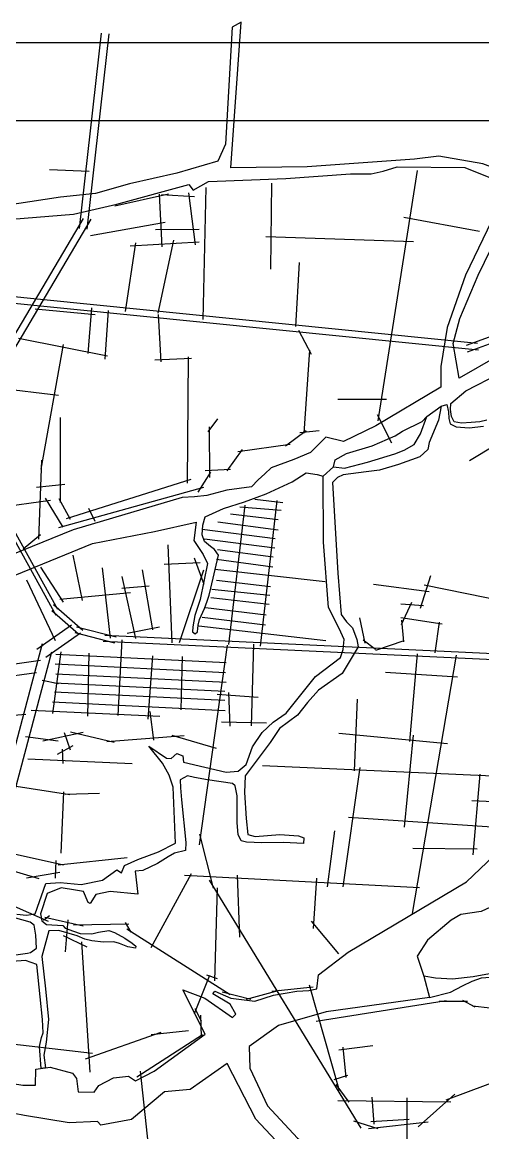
# Model space of a CAD drawing. Header units: metres. Extents: x 63673 to 71417, y 2014 to 6831.
# Drawn here: x 68192 to 69486, y 3694 to 6813 of the extents above; entities that cross this region are included whole.
import ezdxf

# ---------------------------------------------------------------- set-up
doc = ezdxf.new("R2010")
doc.units = ezdxf.units.M
doc.header["$MEASUREMENT"] = 0
doc.header["$XCLIPFRAME"] = 0
for name, color, linetype in [('图框', 6, 'Continuous'), ('底图', 73, 'Continuous'), ('水网', 141, 'Continuous'), ('路网', 2, 'Continuous')]:
    doc.layers.add(name, color=color, linetype=linetype)
picture_1 = doc.add_image_def('image1.jpg', size_in_pixel=(8192, 4266))

msp = doc.modelspace()

# ---------------------------------------------------------------- linework, layer by layer
at = {"layer": '图框'}
msp.add_lwpolyline([(63813.1857920684, 6755.63091658056), (63813.1857920684, 2189.193318366795), (71293.30290493378, 2189.193318366795), (71293.30290493378, 6755.630916580557), (63813.1857920684, 6755.63091658056)], dxfattribs=at)
at = {"layer": '水网'}
for points in [[(69557.82412675553, 6388.180810410208), (69485.74514962465, 6415.35739775683), (69361.98665134997, 6437.098720541107), (69293.9877729495, 6428.945757563866), (68992.33371867792, 6406.633700917708), (68777.99778954207, 6403.905685645063), (68806.66674370207, 6813.118954736303), (68782.093107359, 6799.478481570869), (68762.98035595624, 6470.7438454348), (68741.1371620833, 6423.002321623179), (68626.56269072369, 6389.588003354962), (68493.12070278666, 6359.348367393366), (68398.19787684665, 6331.857777222147), (68299.14825725177, 6322.236116955814), (68094.93717128626, 6290.790995845368)], [(67930.25316590887, 6241.415969555355), (68335.74185892048, 6274.038006054674), (68457.33647980813, 6302.576286358002), (68659.55421133286, 6357.297296710573), (68672.19262499094, 6341.512372072873), (68715.37470755295, 6365.715852641384), (68932.33731266017, 6374.134540839616), (69114.21853987366, 6387.290915294841), (69172.25894739019, 6387.290915294841), (69206.25389004214, 6395.161222822993), (69245.63881052693, 6406.75948722192), (69435.34541529865, 6405.069374293232), (69558.92993174375, 6355.038698465944), (69436.85037541873, 6102.659126599493), (69385.51605082737, 5955.624592501408), (69368.404609297, 5846.203470046631), (69368.404609297, 5788.073531809381), (69185.82122877537, 5679.209387406154), (69094.94840928115, 5635.973023749742), (69045.18441770412, 5647.862937781436), (69001.91136651153, 5604.626706392446), (68955.39319101506, 5585.170303066843), (68891.56572586391, 5561.390342736064), (68873.17449751572, 5545.176739431743), (68854.78361505584, 5527.882114608743), (68836.39273259591, 5508.425843550561), (68767.15591986547, 5498.69757575405), (68710.9013337923, 5483.564861701045), (68676.28310037125, 5480.322193947155), (68641.66452106187, 5478.160415444552), (68335.22544764512, 5387.452618021955), (68073.34820533526, 5281.684589085489)], [(69526.82111815055, 5874.951394190312), (69419.67598221236, 5813.394936503202), (69402.26465550059, 5911.082352734139), (69421.01526182279, 5980.667838837979), (69472.53809555346, 6103.088731137917), (69563.6367801266, 6289.345974422176)], [(69497.25008722817, 5695.355402065382), (69477.51854160457, 5690.567586461054), (69453.55885704572, 5688.596140757349), (69425.934831528, 5687.469486983173), (69405.63983381625, 5690.849183770886), (69398.31080601033, 5706.05768704819), (69395.49216201622, 5725.490811310127), (69395.77406100446, 5742.107565671467), (69438.5967655925, 5777.888676923378), (69533.12735416727, 5826.195511633181)], [(68172.59013884113, 5260.318508935337), (68389.27534150839, 5349.139908597048), (68563.59579573543, 5383.141890955243), (68680.1912926021, 5408.950965579279), (68674.4623442067, 5357.198432645557), (68700.4558521409, 5318.592089576763), (68712.3986843691, 5292.620590576756), (68691.42609142058, 5192.158600945841), (68677.04613002528, 5146.569200116093), (68670.96264609258, 5115.070907507965), (68670.40957065427, 5100.703360405401), (68677.5992054636, 5095.729973628826), (68684.78918616124, 5100.979667018954), (68686.4484124761, 5120.320600898093), (68690.04322988074, 5135.517200108763), (68704.14648061275, 5166.462747222364), (68711.61282608536, 5187.461520782818), (68717.14358046814, 5204.315827407409), (68721.56818397436, 5223.933067900101), (68743.10768789431, 5316.274764603324), (68731.78088278032, 5332.543258881604), (68721.16176518763, 5341.031122933782), (68704.17173046077, 5354.47041737294), (68697.80046743818, 5373.568243757734), (68699.21618836926, 5400.4467003686), (68706.29548480164, 5423.788458779483), (68757.57308370688, 5447.42755432165), (68815.98013285227, 5466.583181563386), (68852.09433329683, 5479.056527128065), (68877.50813239138, 5488.857012928871), (68949.94060739467, 5522.211810863868), (68989.81426808854, 5547.743123932858), (69020.70244176826, 5542.69302206012), (69037.41196106019, 5538.438376374077), (69066.44686507242, 5564.870033683575), (69071.22600411606, 5584.020105694188), (69102.78831414925, 5602.105689612013), (69175.12255686702, 5623.204060530087), (69239.36958456144, 5651.933731771539), (69260.48572116654, 5664.951886786321), (69315.74726184677, 5691.437112395711), (69328.47283936385, 5706.249739323393), (69368.47655406944, 5734.615410660365), (69384.7806922397, 5739.291195770842), (69389.8545281397, 5719.013147311954), (69390.13642712793, 5700.424947246938), (69394.64646505151, 5684.934846659802), (69411.27712180442, 5677.048931577623), (69447.63932418094, 5674.232429409574), (69487.94811239286, 5678.738779971464)], [(68177.0012527025, 4308.094758763181), (68203.80656054517, 4305.051285724476), (68228.17508510908, 4309.312147978664), (68258.73708609445, 4394.291311729817), (68298.85459806037, 4397.224341483553), (68357.56326182868, 4391.358414243499), (68417.25078956848, 4404.067857129936), (68457.36830153437, 4432.419772656576), (68471.06686292129, 4424.598536336474), (68478.89500758616, 4445.129347810435), (68517.05548338586, 4461.749408856936), (68574.78597495942, 4483.257808737195), (68622.45284559693, 4507.287225397885), (68615.55098987749, 4664.913997996016), (68604.70496954094, 4698.409660719626), (68585.97096585855, 4731.905323443265), (68547.51683086743, 4780.178429964231), (68596.8169861951, 4746.682767240621), (68610.62104352238, 4745.697639592107), (68626.39701021404, 4759.489955740952), (68643.15875864372, 4752.593797666544), (68645.13101389643, 4734.860706388803), (68764.88308765477, 4706.684177444055), (68798.93371832772, 4709.834390280358), (68821.00381494459, 4728.735402763297), (68838.65968470508, 4778.508289414051), (68865.77421671398, 4818.830669823334), (68897.30262969085, 4847.81231047545), (68933.87547805985, 4873.013748630998), (69015.65178038628, 4975.295737784385), (69086.54643587826, 5028.927658306407), (69093.63576307213, 5051.189982407464), (69096.67404615518, 5079.52390956672), (69082.49539176747, 5110.893505987682), (69052.7016087611, 5169.343266815442), (69038.35001020884, 5352.558624269848), (69037.41196106019, 5538.438376374077), (69066.44686507242, 5564.870033683575), (69097.41736017447, 5561.00200562863), (69161.93936909054, 5577.763592800796), (69238.72035216767, 5600.971761130437), (69264.52915573405, 5611.286634877703), (69292.91897801244, 5627.403550707357), (69310.98507133134, 5657.058564729319), (69328.47283936385, 5706.249739323393), (69368.47655406944, 5734.615410660365), (69361.37927144405, 5695.290326501068), (69335.57046787762, 5632.756809477288), (69331.05385807581, 5612.771865592659), (69309.11623668903, 5592.786921708059), (69249.11083757477, 5570.868096063408), (69195.5576393521, 5554.751180233726), (69158.13494335843, 5550.238480836299), (69093.61293444235, 5541.857621116506), (69078.1275139472, 5534.121565006644), (69063.93294869631, 5520.583334546945), (69078.6539559841, 5266.051242896384), (69088.04032757174, 5150.190417189268), (69103.05153516767, 5129.322588361887), (69119.3684712061, 5112.367493973057), (69132.42195085919, 5079.761329562578), (69135.68540724454, 5058.893500735198), (69091.06996344657, 4984.322459253338), (69023.9800795751, 4937.189630049456), (68993.57960843945, 4902.625511210819), (68965.2762582433, 4867.014099042281), (68914.95849945134, 4829.30783567918), (68888.75157841813, 4790.554146718785), (68818.74654770864, 4696.577492595678), (68816.75838159281, 4649.562513651559), (68820.73471382452, 4577.384454100014), (68826.03683602175, 4531.693736436396), (68846.58191099548, 4526.396294512291), (68915.50707834138, 4531.693736436396), (68968.52657087217, 4528.382818700396), (68983.10714749832, 4523.085376776289), (68982.44442545973, 4507.192918736573), (68926.11097684753, 4509.179442924679), (68865.138473965, 4508.51731228447), (68822.06015790172, 4510.503836472577), (68807.47992716386, 4513.814754208548), (68798.86419477355, 4532.355867076636), (68795.5505845805, 4564.802913796301), (68795.5505845805, 4603.209533080312), (68795.5505845805, 4640.291891083847), (68790.24846238323, 4668.765757159881), (68782.29579791987, 4675.387592631857), (68712.04484060843, 4685.320345839834), (68675.59374493128, 4691.94218131181), (68656.37445992311, 4696.577492595678), (68635.82938494947, 4685.320345839834), (68636.49210698802, 4662.806184595537), (68639.1429951425, 4629.034744327975), (68651.32518209447, 4509.136588284774), (68650.65485051263, 4487.032191467849), (68619.81648475233, 4479.66397101729), (68601.7158026006, 4469.616541967321), (68571.54776842211, 4450.191353749803), (68530.65339126898, 4430.766165532288), (68509.20070531964, 4428.756626815331), (68516.28276885857, 4364.881124678504), (68438.89129288058, 4371.605202856239), (68398.5129811145, 4363.536361949925), (68382.36172558571, 4338.657391733053), (68376.97797374282, 4341.347049457632), (68364.19151987985, 4371.605202856239), (68341.31031513115, 4375.639491041975), (68300.93200336507, 4382.363569219683), (68261.89988897601, 4366.225887407112), (68243.67191991914, 4309.609088307741), (68246.58568320375, 4290.02319519053), (68260.3703707846, 4279.390747398691), (68305.66825225588, 4276.214610150605), (68312.29063020543, 4269.333133758364), (68335.60177414717, 4260.598723259259), (68354.67474839214, 4254.246581030455), (68387.78698402812, 4252.658446272717), (68405.80015643261, 4257.952052442006), (68435.73402421223, 4262.716192180437), (68451.62793882412, 4256.628584765975), (68480.23705430322, 4240.483363711187), (68500.36948450026, 4226.72027865931), (68510.96542757488, 4217.986000427598), (68509.9059716227, 4212.957061340043), (68488.71373958525, 4216.39786566986), (68465.66754610358, 4225.661610332404), (68448.97878011137, 4230.955084234301), (68419.8401096004, 4229.896415907393), (68387.78698402812, 4233.337220237212), (68367.38994925929, 4238.366027057405), (68345.93311265, 4247.100305289088), (68294.90178623504, 4262.160007733355), (68266.82084223452, 4261.309792840125), (68246.7482507184, 4189.694134303805), (68257.68212669058, 4098.884755512524), (68266.20792811533, 4012.932500446884), (68259.29569574595, 3948.614431565744), (68252.708598406, 3911.932711538481), (68257.60506866539, 3876.811864103041), (68244.80571200003, 3875.02740632859), (68240.69485907027, 3936.784963739106), (68245.98487517603, 3962.099490527762), (68250.43957096692, 3975.45228208261), (68248.48080535902, 4012.537153166891), (68242.03932700562, 4076.59782967373), (68232.7736704449, 4167.040166410152), (68200.70013746124, 4178.43447446724), (68163.63716532987, 4175.585963586665)], [(68117.14804445306, 3840.505004987732), (68193.51672864187, 3828.105596903654), (68228.83711537108, 3828.105596903654), (68229.79176715948, 3872.934195607436), (68270.83971873071, 3878.657009512972), (68332.88897198183, 3861.488567796391), (68344.34444755432, 3847.181599166274), (68349.11736060795, 3809.029594641064), (68393.98391933285, 3808.075814368029), (68407.3483525938, 3827.151816630649), (68448.39630416507, 3849.089159712312), (68490.39925341308, 3852.904413071811), (68510.4459033045, 3840.505004987732), (68562.94898455992, 3867.211381701898), (68705.76731332304, 3971.59906797728), (68643.00103356561, 4096.060449567448), (68704.8015931081, 4071.940032930637), (68783.01801275113, 4017.910252047906), (68791.70845702053, 4027.558365795645), (68776.25831713487, 4055.538080838537), (68727.01108272155, 4084.482554349261), (68732.80505812285, 4092.201151161396), (68778.18975756475, 4071.940032930637), (68845.78394662017, 4064.221436118503), (68897.92834167827, 4080.623388210603), (68963.24485608633, 4092.348100250732), (68997.073426452, 4093.867191421973), (69019.49944215955, 4098.804336928966), (69024.11013358686, 4138.225976295507), (69107.75284933722, 4201.383530946245), (69439.71398489561, 4399.016432583159), (69535.82355369284, 4490.215603423363)], [(69533.48915335955, 4340.102545423666), (69481.3623986062, 4315.752380300633), (69424.49697374382, 4306.959110805327), (69397.41841412113, 4291.40208291015), (69330.39839969207, 4235.261049674358), (69301.9656872609, 4190.618948014654), (69320.24381012551, 4133.80163152606), (69336.1311528591, 4073.954730076482), (69045.82085222972, 4033.758532773616), (68912.08243799464, 3995.734959900729), (68829.88830256659, 3936.478764691536), (68831.62085720722, 3875.368444968773), (68881.49518716126, 3770.167314139399), (68965.72729662451, 3679.362035637723), (69081.14469784217, 3593.585696223601), (69191.97631159227, 3517.17640231704), (69248.50069056218, 3467.344259867881), (69486.78869471361, 3363.250604038622)], [(68167.25377369928, 4193.050816562696), (68206.85279905982, 4198.529068032367), (68214.77260413195, 4200.355151855591), (68231.83043297134, 4212.529176277865), (68230.00275904022, 4249.051117277267), (68225.12919248277, 4277.659896108612), (68214.16314889601, 4286.181620617019), (68167.25377369928, 4298.964339647034)], [(69535.37632008328, 4146.363993055738), (69458.66762766696, 4132.101069472205), (69400.99801243935, 4125.837943208462), (69352.7306796624, 4128.969506340334), (69320.24381012551, 4133.80163152606), (69336.1311528591, 4073.954730076482), (69394.98781653533, 4089.579197932502), (69428.9565119713, 4107.284264936693), (69455.69955991468, 4120.25162926712), (69482.44295374642, 4129.289461198263), (69530.81647424038, 4133.61182779679)], [(68958.60511003941, 3614.638302618784), (68848.71846320451, 3733.025700337428), (68767.26971712575, 3888.908791706985), (68664.02447209852, 3815.55209729026), (68591.75283516831, 3809.821082805489), (68498.83201087726, 3731.879603254405), (68413.18141337628, 3715.629494145745), (68403.75318930083, 3725.774536542187), (68323.97439207515, 3722.151335457922), (68198.50409245963, 3743.166113374638), (68022.9903234971, 3776.500013059325), (67907.05201445572, 3790.502237583336), (67676.4074506014, 3793.993832597509), (67675.90522074753, 3697.270910299558), (67706.77713767572, 3539.482506929868)]]:
    msp.add_lwpolyline(points, dxfattribs=at)
at = {"layer": '路网'}
for p, q in [((68352.85087923263, 6234.019311612239), (68414.42557369615, 6782.010189642285)), ((68374.19841512991, 6232.080271423299), (68435.77310959343, 6780.071149453346)), ((68268.45714490207, 6399.153439303491), (68379.84648646002, 6394.56394009462)), ((69301.70557923737, 6396.568151232961), (69190.67058314975, 5693.386072640191)), ((68452.04981096477, 6297.421131994428), (68603.06159701734, 6331.52510416361)), ((68658.91528315732, 6334.108730115761), (68678.05033879465, 6187.875060584112)), ((68708.11451154834, 6349.378288742673), (68698.91764572567, 5977.875454584461)), ((68892.05223337747, 6361.192872830392), (68889.42456128885, 6119.650385350816)), ((68584.96087090299, 6182.707797496056), (68577.72059126728, 6330.491647072498)), ((68583.40939013107, 6329.458189981384), (68675.98167974871, 6323.774203939648)), ((68005.39809718914, 5655.514078215929), (68364.32053622662, 6261.689388654981)), ((68026.74563308642, 5653.575038026988), (68385.66807212388, 6259.750348466043)), ((68383.78419757423, 6214.228121345579), (68593.23548006167, 6251.432453604344)), ((69263.86922570622, 6265.363518268909), (69476.71144861028, 6225.981586221518)), ((68566.34296651463, 6231.280113022044), (68688.91078527329, 6232.313558929405)), ((68876.28614679567, 6211.541548944309), (69291.4598772243, 6197.101511667099)), ((68482.49149656318, 6000.680536714301), (68511.4526421311, 6193.936341727147)), ((68495.49208333007, 6185.21003927545), (68689.42847702313, 6196.061299588995)), ((68573.58381367629, 5996.088040259547), (68617.54272381472, 6201.22856267705)), ((68970.13598926761, 6137.999655118154), (68960.07928609813, 5958.883396878984)), ((67868.03650270641, 6073.188228808285), (69471.28632569032, 5912.06655451082)), ((67870.61855908338, 6054.48561743609), (69473.8683820673, 5893.363943138625)), ((68228.56669304249, 6007.812494479427), (68396.94861016003, 5992.651362340749)), ((68386.66949941075, 6011.235975569332), (68375.90088403289, 5883.099956280108)), ((68424.8491038118, 5866.960681894138), (68434.63876398261, 6003.410871142229)), ((68573.81333697791, 5991.880411477614), (68581.62730022128, 5859.131021887503)), ((68181.08690607418, 5925.648937138007), (68431.21239373284, 5876.252994100305)), ((68968.34774660597, 5948.507018787408), (69003.49380561733, 5880.875254554703)), ((69440.34626876126, 5906.351279847497), (69559.03819479082, 5949.176027332811)), ((69442.92832513823, 5887.648668475303), (69561.6202511678, 5930.473415960617)), ((68306.71041379159, 5908.466103420564), (68244.49582591912, 5558.05178111195)), ((68564.69675828701, 5865.220877847868), (68667.29622980376, 5869.619165938114)), ((68656.56262317424, 5518.581731874409), (68658.71785335301, 5873.041056028712)), ((68983.67855501808, 5658.987817130139), (68999.55932587344, 5892.194699259327)), ((67757.81088530901, 5830.0022998786), (68293.51546581188, 5765.712271687778)), ((69079.00019020156, 5754.895972199971), (69215.72500427037, 5754.180670062051)), ((69189.2389513555, 5711.266774344316), (69229.32567926013, 5631.876173080413)), ((68298.67266079923, 5702.623892890961), (68298.13687977742, 5463.951192428329)), ((68714.69123221462, 5662.692759472033), (68741.08320350392, 5699.270120515052)), ((68717.24527163693, 5676.728315382672), (68718.09684870322, 5534.67232649005)), ((68931.54038594988, 5623.156179728685), (68989.49432138405, 5666.117956247821)), ((68971.52853568067, 5661.259642115474), (69025.78354132315, 5666.422435819084)), ((68797.95554613293, 5607.885510770022), (68944.62672499423, 5628.493037340115)), ((69448.1024686537, 5582.063606207521), (69521.25819615315, 5626.669731132424)), ((68238.76999051869, 5361.807554982807), (68247.36496960925, 5582.81819176534)), ((68767.46306870173, 5553.154977164144), (68811.04188517724, 5613.222368381451)), ((68705.77042631799, 5554.222375139914), (68776.81070079653, 5557.691352427442)), ((68316.34720852948, 5419.534606697882), (68666.73865781724, 5529.819567588798)), ((68686.47400821243, 5492.978862138144), (68721.42730801091, 5549.591905468825)), ((68231.72355347767, 5507.832756496849), (68311.52690877467, 5515.859933169909)), ((68294.59740450542, 5393.710982659075), (68702.52633967908, 5507.329346745216)), ((68098.083371528, 5447.308778190024), (68271.84106544351, 5471.047867892019)), ((68256.26398454118, 5476.060009018898), (68306.21406403923, 5394.766079765977)), ((68294.38779617794, 5475.18916041014), (68326.52358906082, 5417.393990980404)), ((68845.86903514911, 5473.827070651227), (68924.00071215152, 5463.966138645337)), ((68861.33093523793, 5061.231459424132), (68908.0497259653, 5470.112075986371)), ((68378.0540323347, 5448.478286604135), (68395.72858006501, 5412.088745279294)), ((68772.83955688977, 5065.655936460971), (68818.60023694544, 5456.463931311328)), ((68777.19532861853, 5432.739787826344), (68911.25299778138, 5416.715723716508)), ((68803.10201858205, 5452.461784105516), (68919.47753047144, 5443.011674666283)), ((68741.83032229486, 5410.141769045906), (68911.25299778138, 5387.132927698869)), ((68159.07074760873, 5378.727598508763), (68286.64404826541, 5148.123606685025)), ((68163.80665061116, 5395.288800559065), (68291.37995126785, 5164.684808735327)), ((68194.25623788952, 5333.926908227876), (68243.75320367649, 5374.088319202681)), ((68697.41099717956, 5389.506466320309), (68903.0212014364, 5363.621470204583)), ((68601.44739325717, 5345.487740950572), (68612.38576577762, 5070.218236136105)), ((68703.57956964125, 5362.388870237278), (68901.37650243142, 5337.325651522231)), ((68334.08747504227, 5316.526469479168), (68360.80008481268, 5189.007726772514)), ((68675.27933244011, 5308.602990453335), (68701.94075073785, 5234.833489458862)), ((68737.29953107156, 5304.866700735932), (68896.03045241632, 5283.912236756849)), ((68740.17801374663, 5332.806074219639), (68897.26423608632, 5311.851477973134)), ((68242.9254929049, 5282.634533603705), (68306.9508061803, 5184.771201721218)), ((68439.59240852372, 5082.997251678722), (68417.02596215456, 5281.046398845938)), ((68528.77037520519, 5275.161557366635), (68558.37910795544, 5107.102986633341)), ((68590.50936662503, 5290.843710228975), (68691.68654533241, 5295.625044730346)), ((68633.5779978151, 5070.901265026681), (68701.94075073785, 5275.133516676318)), ((68732.77600350315, 5277.338282086248), (69042.83618183764, 5242.413999097916)), ((68203.61787473624, 5246.754984574089), (68284.3359529439, 5076.671580884436)), ((68471.48158302793, 5256.677451751079), (68510.06611791911, 5082.557198015098)), ((68737.70767929991, 5246.423817813338), (68889.44819751295, 5228.756331169542)), ((69311.01378006261, 5167.58212628914), (69339.46171158034, 5259.129954014614)), ((68297.70244403603, 5192.823906003847), (68496.22539642894, 5212.079130603175)), ((68472.14534273154, 5224.202496608485), (68548.51956113358, 5230.606090858666)), ((68724.95996492982, 5221.360599098289), (68887.39189139631, 5203.692980187101)), ((69178.37874959745, 5235.135588216799), (69335.39786960138, 5214.832673485391)), ((69321.35860821027, 5232.920638216514), (69632.15206980245, 5169.792446930165)), ((68279.86394523777, 5178.001094485837), (68362.22549061704, 5105.717485543369)), ((68722.08148225475, 5197.529980350548), (68885.33593116792, 5178.629761472053)), ((69255.3627691238, 5179.951509671781), (69319.6443856511, 5174.842548802875)), ((69285.64944299916, 5183.128440524306), (69256.79578447138, 5120.360545655043)), ((68275.12804223532, 5161.439892435534), (68350.29839769691, 5095.467543893143)), ((68706.86274166137, 5169.49497753146), (68877.51920081791, 5148.540513552376)), ((68330.19934433448, 5120.037019577139), (68232.91237166489, 5051.777514230082)), ((68344.83906786497, 5115.611484401044), (68456.05946009699, 5086.662646065903)), ((68486.59794067591, 5097.540317630599), (68577.52056808956, 5115.299597854959)), ((68688.04987543996, 5118.197047676162), (69044.44421667978, 5076.448163280671)), ((68697.81603241299, 5142.788336282479), (68875.46324058954, 5121.012094902718)), ((69139.18891013031, 5140.066802112793), (69154.52905752725, 5068.905482120055)), ((69255.33475216915, 5141.161579441832), (69371.84585228353, 5123.280084133265)), ((69257.16104254691, 5133.862931647425), (69263.0048258676, 5072.919797927315)), ((69352.12295386818, 5042.630561688042), (69364.5410366606, 5128.389045002172)), ((68355.86806312756, 5097.271682526654), (68258.58109045798, 5029.012177179597)), ((68340.10316486255, 5099.050282350741), (68451.32355709455, 5070.101444015598)), ((68423.91571178252, 5091.77094559776), (70495.5152809376, 4993.606573096593)), ((68248.09237276542, 5067.12185613453), (68064.52053666582, 4376.39225410781)), ((68419.17980878009, 5075.209743547457), (70490.77937793516, 4977.04537104629)), ((68471.68669480707, 5079.098934387526), (68460.52937497431, 4866.394823041979)), ((68767.57790362701, 5063.607114324113), (68689.00176012173, 4503.302802024641)), ((68841.40257915505, 5066.823593131383), (68834.78123887052, 4836.930406353729)), ((69149.41579035767, 5079.123536125262), (69184.47849028168, 5052.118764140526)), ((69185.57426450838, 5049.929209482449), (69264.83111624543, 5076.933981467155)), ((68273.76109155848, 5044.356519084044), (68088.81032057361, 4348.438369811809)), ((68300.5636322946, 5045.155811025499), (68277.46970622352, 4871.759060006676)), ((68286.5088059287, 5038.806446412258), (68765.13593202335, 5015.190497666335)), ((68379.26637092832, 5041.165964688553), (68374.88604112825, 4864.453402039682)), ((68558.31857749785, 5034.053681670833), (68545.1772422092, 4855.699812766543)), ((68641.58704207616, 5031.807648829882), (68637.75390761268, 4881.902911996469)), ((69301.68712691347, 5039.027536997211), (69279.92745301758, 4793.152922023437)), ((69288.35774861625, 4309.905631834583), (69411.77554688673, 5035.55862022948)), ((68164.41937211256, 5010.306528965966), (68242.9391791615, 5021.169319729161)), ((68284.3598017398, 5010.896700827754), (68762.98692783446, 4987.280752081831)), ((68042.96233672737, 4960.809697289751), (68232.13270169648, 4986.657285953356)), ((68248.02803753619, 4965.598552828567), (68293.92292226362, 4956.247247142485)), ((68286.5088059287, 4983.52356411409), (68765.13593202335, 4959.907615368167)), ((69212.59617648582, 4987.944681346879), (69415.07559207821, 4974.794634093957)), ((68282.74830801437, 4957.760783082574), (68761.37543410901, 4934.14483433665)), ((68282.74830801437, 4933.071352060157), (68761.37543410901, 4909.455403314234)), ((68771.87971677643, 4931.20320720147), (68775.19021397457, 4836.379115800692)), ((68276.86993586078, 4904.859639985108), (68761.9125986842, 4880.472175453236)), ((68739.32539901527, 4926.241459956742), (68855.19660572079, 4917.971837126358)), ((69132.81746179523, 4911.937019701404), (69124.74921587532, 4710.905520083533)), ((68083.2514890665, 4860.741454185325), (68201.82643859541, 4869.729199237895)), ((68217.18690466927, 4881.423178110708), (68578.70904038846, 4864.784599627222)), ((68550.65265445935, 4877.036661819699), (68561.05628362294, 4796.613316640724)), ((68751.45501094125, 4848.398255089183), (68877.80974701437, 4845.641802323982)), ((68201.34867807839, 4807.4976015758), (68292.79117565067, 4794.914341795752)), ((68249.5336894329, 4794.914341795752), (68362.87887367076, 4819.533671092387)), ((68309.33432265632, 4818.21853626301), (68326.4931508879, 4769.934980616844)), ((68327.83485171659, 4820.627919351799), (68450.48858266801, 4791.084671288903)), ((68429.6418930713, 4792.783646133845), (68646.47582772007, 4809.743634416751)), ((68612.56631948543, 4810.780214086642), (68736.86232822352, 4774.124683005996)), ((69081.88673881182, 4816.711576634323), (69386.96670830937, 4787.488954900104)), ((69290.4234397479, 4811.108068881328), (69264.8020221375, 4552.550451376156)), ((68291.12503156927, 4757.689134992513), (68334.89719962077, 4782.180826241209)), ((68303.7316235011, 4772.034196635883), (68305.83254921218, 4731.797922308643)), ((68207.78289277687, 4744.743462516868), (68500.53101434995, 4731.098095457361)), ((68867.30650201201, 4725.474746642023), (69719.10251564432, 4687.094713106868)), ((69140.32207338988, 4719.858740889671), (69093.08259311605, 4384.661836903953)), ((69477.52579427214, 4701.554247129974), (69457.50907358747, 4475.156328650437)), ((68162.54588765152, 4669.279351501871), (68325.771281945, 4644.816230013094)), ((68308.20625577966, 4651.382968027301), (68300.23724582265, 4479.187713834668)), ((68312.93234148803, 4645.336169844788), (68409.1394725477, 4647.663240496259)), ((69455.10706061928, 4627.954928471194), (69687.30108001648, 4615.955029591311)), ((69108.29531488943, 4580.660021247031), (69511.95456574077, 4553.555613571422)), ((68689.58043129637, 4532.67740914342), (68728.30401329586, 4381.022245443688)), ((69069.06251748443, 4542.260380619409), (69048.24512581035, 4384.661836903953)), ((69289.36854416617, 4493.556163907009), (69470.31975536761, 4491.956171425022)), ((68144.091361739, 4483.619560095773), (68307.75914720549, 4446.530456454463)), ((68293.13602631481, 4447.092328400088), (68486.61246798577, 4467.884764805378)), ((68141.2792896232, 4437.539050383231), (68238.58009782602, 4408.879216332745)), ((68286.38670734853, 4458.893491001567), (68284.69946407896, 4409.441220545763)), ((68204.27178034786, 4410.565096704377), (68297.63534170018, 4426.299891994771)), ((68554.17033876659, 4215.041463409433), (68667.93335610605, 4422.141140178893)), ((68647.6822862121, 4417.380174858233), (69308.44728866045, 4383.504772408659)), ((68717.09411843709, 4403.866413868847), (69143.47273708657, 3707.407355314558)), ((68795.74262334956, 4417.999900912195), (68802.09912998449, 4243.343919032414)), ((69018.57846443426, 4409.211752304755), (69009.771083551, 4268.413051363881)), ((68087.787588713, 4366.513177562727), (68265.25935247754, 4288.934869603923)), ((68739.4454222655, 4381.8777510332), (68732.23814715142, 4121.199060704588)), ((68251.88849557782, 4291.045668834095), (68268.8071732767, 4304.132930495994)), ((68255.52690432567, 4300.13404529885), (68363.27218890148, 4275.570787680363)), ((68320.06687212517, 4292.248850565274), (68312.92815260615, 4202.164858483633)), ((68336.34783985218, 4278.660836349406), (68491.34222561763, 4281.580567639457)), ((68481.4123324916, 4285.001778427438), (68497.16320397341, 4257.86015122085)), ((69004.16641365028, 4288.412867918687), (69080.22996846704, 4197.21371024433)), ((68306.67034143329, 4248.707803687223), (68373.42763304777, 4216.691379725105)), ((68486.04694056761, 4266.818994883098), (68776.26419723651, 4082.55965078398)), ((68358.8893753066, 4230.32799853281), (68382.05248678141, 3864.961566788545)), ((68676.13194717142, 4029.636419029528), (68719.37490607938, 4137.202358831506)), ((68709.49598951108, 4138.274386166536), (68739.22543728817, 4127.922874347482)), ((68753.85685949872, 4090.467654523178), (68834.02132221143, 4069.428407136117)), ((68822.41953587571, 4069.787909948762), (68915.1120738695, 4095.067253607122)), ((68893.45427614095, 4091.921008793026), (69009.06537482294, 4103.870707692752)), ((68997.66178249985, 4110.041643573728), (69082.6814796885, 3812.726733205957)), ((69017.64202183211, 4008.144949377398), (69382.52446266875, 4065.615137787739)), ((69362.92539227521, 4064.365607592306), (69443.15107722212, 4064.365607592306)), ((69428.70332171436, 4067.0354252058), (69463.66778935287, 4048.157427251688)), ((68677.0326403805, 4043.138408219674), (68695.05065522157, 4008.933263124054)), ((68692.34788381774, 4024.685649979597), (68695.05065522157, 3963.926632490242)), ((69456.71162916574, 4050.445653395551), (69595.18732995656, 4035.00092052907)), ((68370.17960106576, 3902.131855702268), (68582.30860602402, 3976.472455897221)), ((68513.97258070832, 3851.647475901584), (68698.65584927611, 3970.465007228312)), ((68553.81366949642, 3970.145594164589), (68659.08664896367, 3982.008458515302)), ((68052.34589155651, 3956.513460041957), (68389.82464631528, 3917.909514609067)), ((69081.46047278706, 3927.142150307627), (69176.54260529991, 3939.135730366899)), ((69101.6772869002, 3849.18385196298), (69093.14831802394, 3934.717040622166)), ((69382.64171881233, 3786.505513341224), (69709.39619735228, 3909.533248505206)), ((68523.55299564857, 3866.984146296425), (68555.14332263643, 3577.172633669312)), ((69067.87730713878, 3844.449545516395), (69106.41558792863, 3856.443125575665)), ((69073.27677601947, 3830.178094906442), (69109.77906316932, 3780.452295452619)), ((69078.66364085732, 3785.377669160371), (69396.35065684908, 3781.117071440996)), ((69174.2750149024, 3794.316570768771), (69179.61737972249, 3718.252375250371)), ((69272.02995132795, 3792.786689236216), (69273.09025191856, 3492.969432239745)), ((69304.13613652618, 3711.348791780474), (69407.54429495643, 3802.952833153977)), ((69122.3721654563, 3727.858806344215), (69191.1333817342, 3706.023044631235)), ((69164.481994198, 3706.555553212442), (69332.38691169629, 3725.195866635885)), ((69171.60383249234, 3725.591903476729), (69279.11867451487, 3732.931431703088))]:
    msp.add_line(p, q, dxfattribs=at)

# ---------------------------------------------------------------- pictures from other files: only their frames are drawn
at = {"layer": '底图'}
image = msp.add_image(picture_1, insert=(63694.22500815052, 2532.922134542057), size_in_units=(7688.623759718263, 4003.865839716566), dxfattribs=dict(at, contrast=60, fade=35))
image.set_boundary_path([(-0.5, -0.5), (8191.500000000001, 4265.5)])
image.dxf.clipping = 0

doc.saveas('drawing.dxf')
